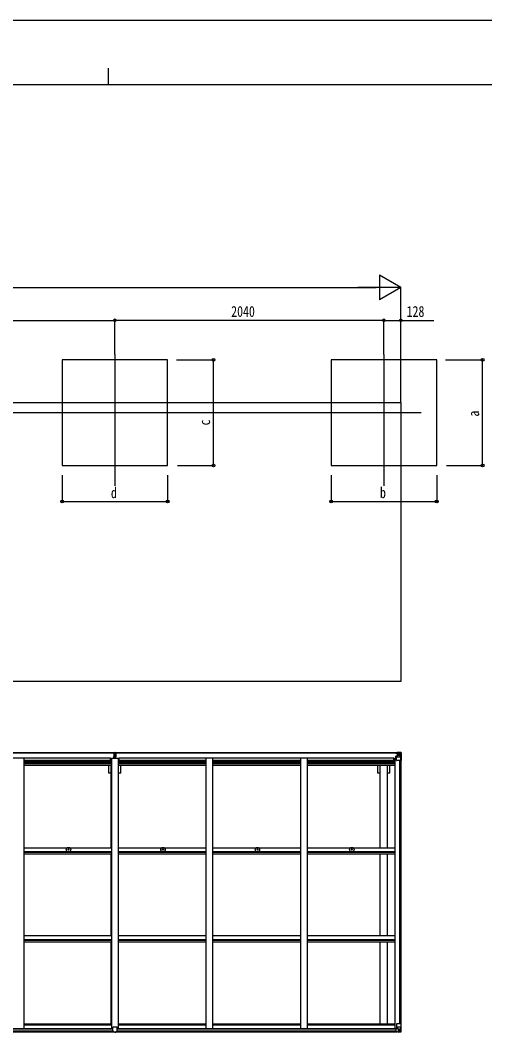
# Model space of a CAD drawing. Units: millimetres, scale not verified. Extents: x -10512 to 10512, y -7425 to 7425.
# Drawn here: x -677 to 2842, y -314 to 7425 of the extents above; entities that cross this region are included whole.
import ezdxf
from ezdxf.enums import TextEntityAlignment as Align

# ---------------------------------------------------------------- set-up
doc = ezdxf.new("R2010")
doc.units = ezdxf.units.MM
doc.header["$LTSCALE"] = 30
for name, color, linetype in [('0-3_YKK_12', 2, 'Continuous'), ('0-4_YKK_13', 4, 'Continuous'), ('0-5_YKK_A1', 4, 'Continuous'), ('0-6_YKK_D', 6, 'Continuous'), ('0-7_YKK_ZWAK', 7, 'Continuous')]:
    doc.layers.add(name, color=color, linetype=linetype)
doc.styles.add('ＭＳ ゴシック', font='')
doc.styles.get('ＭＳ ゴシック').set_extended_font_data('MS Gothic')

msp = doc.modelspace()

# ---------------------------------------------------------------- linework, layer by layer
at = {"layer": '0-3_YKK_12'}
for p, q in [((39.26, 4889.8), (39.26, 3894.63)), ((2079.26, 4889.8), (2079.26, 3894.63)), ((-2389.7, 4449.72), (2361.4, 4449.72))]:
    msp.add_line(p, q, dxfattribs=at)
at = {"layer": '0-4_YKK_13'}
for p, q in [((32.76, 1872.3), (37.6, 1872.59)), ((32.76, 1869.29), (32.76, 1872.3)), ((37.76, 1869.6), (32.76, 1869.29)), ((32.76, 1867.8), (32.76, 1869.29)), ((32.76, 1867.8), (32.76, 1866.6)), ((32.76, 1866.6), (32.76, 1866.35)), ((32.76, 1866.6), (33.76, 1866.58)), ((32.76, 1866.35), (32.76, 1856.27)), ((32.76, 1866.35), (33.76, 1866.33)), ((33.76, 1866.8), (37.76, 1866.8)), ((33.76, 1864.96), (33.76, 1866.8)), ((33.76, 1864.96), (37.76, 1864.89)), ((33.76, 1861.36), (33.76, 1864.96)), ((33.76, 1861.36), (37.76, 1861.3)), ((33.76, 1841.26), (33.76, 1861.36)), ((37.6, 1872.59), (39.26, 1872.69)), ((39.26, 1869.69), (37.76, 1869.6)), ((37.76, 1866.8), (37.76, 1869.6)), ((37.76, 1866.8), (37.76, 1850.97)), ((39.26, 1872.69), (39.26, 1869.69)), ((45.76, 1869.29), (39.26, 1869.69)), ((40.76, 1866.8), (44.76, 1866.8)), ((40.76, 1866.8), (40.76, 1850.97)), ((40.76, 1864.89), (44.76, 1864.89)), ((44.76, 1864.89), (44.76, 1866.8)), ((44.76, 1866.55), (45.76, 1866.56)), ((44.76, 1866.3), (45.76, 1866.31)), ((44.76, 1841.26), (44.76, 1861.3)), ((45.76, 1867.8), (45.76, 1869.29)), ((45.76, 1867.8), (45.76, 1866.56)), ((2169.26, 1867.23), (2169.26, 1868.15)), ((2170.26, 1867.23), (2169.26, 1867.23)), ((2169.26, 1867.23), (2169.26, 1865.66)), ((2169.26, 1865.55), (2169.26, 1865.66)), ((2170.26, 1868.15), (2170.26, 1867.23)), ((2175.26, 1867.23), (2170.26, 1867.23)), ((2175.46, 1870.73), (2173.77, 1870.3)), ((2175.26, 1865.62), (2175.26, 1867.23)), ((2175.26, 1865.62), (2185.26, 1865.53)), ((2175.46, 1870.73), (2175.76, 1870.73)), ((2175.76, 1870.73), (2175.76, 1870.3)), ((2177.26, 1867.49), (2185.26, 1867.49)), ((2177.26, 1867.46), (2185.26, 1867.46)), ((2180.76, 1872.93), (2187.26, 1872.53)), ((2180.76, 1872.04), (2180.76, 1872.93)), ((2187.26, 1871.64), (2180.76, 1872.04)), ((2180.76, 1871.53), (2180.76, 1872.04)), ((2180.76, 1871.53), (2180.76, 1871.12)), ((2180.76, 1871.12), (2185.76, 1871.03)), ((2180.76, 1871.12), (2180.76, 1870.3)), ((2181.76, 1845.43), (2181.76, 1865.39)), ((2185.65, 1865.16), (2181.76, 1865.16)), ((2181.76, 1861.53), (2185.76, 1861.53)), ((2185.26, 1867.49), (2185.26, 1865.53)), ((2185.26, 1866.46), (2185.76, 1866.46)), ((2185.26, 1865.37), (2185.26, 1865.53)), ((2185.26, 1865.53), (2185.26, 1865.53)), ((2185.76, 1866.82), (2187.26, 1866.82)), ((2185.76, 1863.29), (2187.26, 1863.29)), ((2187.26, 1846.43), (2187.26, 1872.53)), ((2187.26, 1872.41), (2199.26, 1871.63)), ((2188.26, 1863.29), (2187.26, 1863.29)), ((2199.26, 1863.29), (2187.26, 1863.29)), ((2201.59, 1863.23), (2199.26, 1863.29)), ((2199.35, 1871.63), (2207.27, 1871.15)), ((2201.59, 1849.76), (2201.59, 1863.23)), ((2202.45, 1866.74), (2205.18, 1870.41)), ((2206.41, 1870.18), (2206.42, 1870.11)), ((2206.42, 1809.53), (2206.42, 1870.11)), ((2208.32, 1871.24), (2208.32, 1871.24)), ((2208.32, 1871.2), (2208.32, 1871.23)), ((2209.26, 1870.24), (2209.26, 1870.2)), ((30.76, 1841.23), (37.76, 1841.3)), ((30.76, 1839.86), (37.76, 1839.79)), ((30.76, 1828.18), (30.76, 1839.36)), ((32.76, 1855.54), (32.76, 1856.27)), ((32.76, 1856.27), (33.76, 1856.25)), ((32.76, 1855.54), (33.76, 1855.54)), ((32.76, 1855.54), (32.76, 1841.25)), ((33.76, 1853.13), (37.76, 1853.09)), ((37.76, 1856.08), (40.76, 1856.08)), ((37.76, 1849.01), (37.76, 1850.97)), ((37.76, 1849.01), (40.76, 1849.01)), ((37.76, 1839.37), (37.76, 1849.01)), ((37.76, 1839.37), (40.76, 1839.37)), ((37.76, 1832.3), (37.76, 1839.37)), ((37.76, 1832.3), (40.76, 1832.3)), ((37.76, 1832.3), (37.76, 1828.18)), ((40.76, 1853.09), (44.76, 1853.09)), ((40.76, 1849.01), (40.76, 1850.97)), ((40.76, 1839.37), (40.76, 1849.01)), ((47.76, 1840.73), (40.76, 1840.8)), ((40.76, 1832.3), (40.76, 1839.37)), ((40.76, 1832.3), (40.76, 1828.18)), ((44.76, 1856.22), (45.76, 1856.23)), ((44.76, 1855.54), (45.76, 1855.54)), ((45.76, 1855.54), (45.76, 1856.23)), ((45.76, 1855.54), (45.76, 1841.25)), ((47.76, 1839.86), (47.76, 1840.73)), ((47.76, 1828.18), (47.76, 1839.36)), ((2170.76, 1844.4), (2171.76, 1844.41)), ((2170.76, 1828.18), (2170.76, 1844.4)), ((2171.76, 1842.67), (2170.76, 1842.68)), ((2170.76, 1832.53), (2175.26, 1832.53)), ((2175.81, 1844.44), (2171.76, 1844.41)), ((2175.26, 1810.53), (2175.26, 1843.63)), ((2199.26, 1836.2), (2175.26, 1836.2)), ((2186.43, 1846.17), (2176.09, 1844.52)), ((2176.09, 1843.89), (2186.43, 1845.54)), ((2176.09, 1844.52), (2176.09, 1843.89)), ((2206.42, 1809.53), (2176.26, 1809.53)), ((2181.76, 1853.33), (2185.76, 1853.33)), ((2185.76, 1849.73), (2187.26, 1849.73)), ((2186.43, 1845.54), (2186.43, 1846.17)), ((2199.26, 1849.73), (2187.26, 1849.73)), ((2193.78, 1856.09), (2193.78, 1855.13)), ((2199.26, 1849.73), (2201.59, 1849.76)), ((2199.26, 1849.73), (2199.26, 1849.73)), ((2205.87, 1836.41), (2199.26, 1836.2)), ((2205.87, 1836.41), (2201.73, 1848.5)), ((-314.16, 1135.22), (-313.06, 1135.23)), ((-314.16, 1134.22), (-313.06, 1134.2)), ((-313.06, 1135.23), (-312.54, 1135.34)), ((-313.06, 1134.2), (-312.54, 1134.1)), ((-312.44, 1135.85), (-312.54, 1135.34)), ((-312.44, 1133.58), (-312.54, 1134.1)), ((-312.42, 1136.96), (-312.44, 1135.85)), ((-312.42, 1132.47), (-312.44, 1133.58)), ((-311.42, 1136.96), (-311.4, 1135.85)), ((-311.42, 1132.47), (-311.4, 1133.58)), ((-311.4, 1135.85), (-311.3, 1135.34)), ((-311.4, 1133.58), (-311.3, 1134.1)), ((-310.78, 1135.23), (-311.3, 1135.34)), ((-310.78, 1134.2), (-311.3, 1134.1)), ((-309.67, 1135.22), (-310.78, 1135.23)), ((-309.67, 1134.22), (-310.78, 1134.2)), ((401.84, 1135.22), (402.94, 1135.23)), ((401.84, 1134.22), (402.94, 1134.2)), ((402.94, 1135.23), (403.46, 1135.34)), ((402.94, 1134.2), (403.46, 1134.1)), ((403.56, 1135.85), (403.46, 1135.34)), ((403.56, 1133.58), (403.46, 1134.1)), ((403.58, 1136.96), (403.56, 1135.85)), ((403.58, 1132.47), (403.56, 1133.58)), ((404.58, 1136.96), (404.6, 1135.85)), ((404.58, 1132.47), (404.6, 1133.58)), ((404.6, 1135.85), (404.7, 1135.34)), ((404.6, 1133.58), (404.7, 1134.1)), ((405.22, 1135.23), (404.7, 1135.34)), ((405.22, 1134.2), (404.7, 1134.1)), ((406.33, 1135.22), (405.22, 1135.23)), ((406.33, 1134.22), (405.22, 1134.2)), ((1117.84, 1135.22), (1118.94, 1135.23)), ((1117.84, 1134.22), (1118.94, 1134.2)), ((1118.94, 1135.23), (1119.46, 1135.34)), ((1118.94, 1134.2), (1119.46, 1134.1)), ((1119.56, 1135.85), (1119.46, 1135.34)), ((1119.56, 1133.58), (1119.46, 1134.1)), ((1119.58, 1136.96), (1119.56, 1135.85)), ((1119.58, 1132.47), (1119.56, 1133.58)), ((1120.58, 1136.96), (1120.6, 1135.85)), ((1120.58, 1132.47), (1120.6, 1133.58)), ((1120.6, 1135.85), (1120.7, 1135.34)), ((1120.6, 1133.58), (1120.7, 1134.1)), ((1121.22, 1135.23), (1120.7, 1135.34)), ((1121.22, 1134.2), (1120.7, 1134.1)), ((1122.33, 1135.22), (1121.22, 1135.23)), ((1122.33, 1134.22), (1121.22, 1134.2)), ((1833.84, 1135.22), (1834.94, 1135.23)), ((1833.84, 1134.22), (1834.94, 1134.2)), ((1834.94, 1135.23), (1835.46, 1135.34)), ((1834.94, 1134.2), (1835.46, 1134.1)), ((1835.56, 1135.85), (1835.46, 1135.34)), ((1835.56, 1133.58), (1835.46, 1134.1)), ((1835.58, 1136.96), (1835.56, 1135.85)), ((1835.58, 1132.47), (1835.56, 1133.58)), ((1836.58, 1136.96), (1836.6, 1135.85)), ((1836.58, 1132.47), (1836.6, 1133.58)), ((1836.6, 1135.85), (1836.7, 1135.34)), ((1836.6, 1133.58), (1836.7, 1134.1)), ((1837.22, 1135.23), (1836.7, 1135.34)), ((1837.22, 1134.2), (1836.7, 1134.1)), ((1838.33, 1135.22), (1837.22, 1135.23)), ((1838.33, 1134.22), (1837.22, 1134.2)), ((22.76, -244.38), (22.76, -212.06)), ((54.76, -211.06), (23.76, -211.06)), ((55.76, -244.38), (55.76, -212.06)), ((2170.76, -223.6), (2170.76, -243.76)), ((2180.76, -222.66), (2171.76, -222.69)), ((2175.26, -187.45), (2175.26, -220.55)), ((2199.26, -213.12), (2175.26, -213.12)), ((2176.09, -220.81), (2186.43, -222.46)), ((2176.09, -221.44), (2176.09, -220.81)), ((2183.74, -222.66), (2176.09, -221.44)), ((2209.26, -186.45), (2176.26, -186.45)), ((2187.26, -222.66), (2180.76, -222.66)), ((2186.43, -222.46), (2186.43, -222.66)), ((2187.26, -222.66), (2187.26, -249.45)), ((2187.26, -226.65), (2199.26, -226.65)), ((2194.74, -233.01), (2194.74, -232.05)), ((2205.87, -213.33), (2199.26, -213.12)), ((2199.26, -226.65), (2199.26, -226.65)), ((2199.26, -226.65), (2201.59, -226.68)), ((2201.59, -226.68), (2201.59, -240.15)), ((2205.87, -213.33), (2201.73, -225.42)), ((2206.42, -186.45), (2206.42, -247.03)), ((2209.26, -247.16), (2209.26, -186.45)), ((22.76, -244.38), (22.76, -244.42)), ((32.76, -245.15), (23.76, -245.09)), ((45.76, -245.15), (54.76, -245.09)), ((55.76, -244.38), (55.76, -244.42)), ((2171.76, -244.47), (2180.76, -244.53)), ((2180.76, -249.85), (2180.76, -243.9)), ((2199.26, -240.21), (2187.26, -240.21)), ((2187.26, -249.33), (2199.26, -248.55)), ((2201.59, -240.15), (2199.26, -240.21)), ((2199.35, -248.54), (2207.27, -248.07)), ((2202.45, -243.66), (2205.18, -247.33)), ((2206.41, -247.1), (2206.42, -247.03)), ((2208.32, -248.12), (2208.32, -248.16))]:
    msp.add_line(p, q, dxfattribs=at)
for points in [[(39.26, 1872.69), (45.76, 1872.3), (45.76, 1869.29)], [(40.76, 1861.3), (44.76, 1861.3), (44.76, 1864.89)], [(45.76, 1866.56), (45.76, 1866.31), (45.76, 1856.23)], [(2175.26, 1865.62), (2175.26, 1865.61), (2169.26, 1865.66)], [(2170.26, 1865.5), (2185.26, 1865.37), (2185.26, 1865.37)], [(2185.26, 1866.46), (2177.26, 1866.46), (2177.26, 1868.15)], [(2180.76, 1871.53), (2185.76, 1871.53), (2185.76, 1846.07)], [(2208.32, 1871.24), (2199.26, 1871.79), (2187.26, 1872.53)], [(2192.82, 1858.01), (2191.86, 1858.01), (2191.86, 1857.05), (2192.82, 1857.05)], [(2194.74, 1858.97), (2194.74, 1859.93), (2193.78, 1859.93), (2193.78, 1858.97)], [(2195.7, 1857.05), (2196.66, 1857.05), (2196.66, 1858.01), (2195.7, 1858.01)], [(2209.26, 1870.2), (2209.26, 1809.53), (2206.42, 1809.53)], [(37.76, 1840.8), (30.76, 1840.73), (30.76, 1841.23)], [(37.76, 1839.3), (30.76, 1839.36), (30.76, 1839.86), (30.76, 1840.73)], [(40.76, 1841.3), (47.76, 1841.23), (47.76, 1840.73)], [(40.76, 1839.79), (47.76, 1839.86), (47.76, 1839.36), (40.76, 1839.3)], [(2171.76, 1844.41), (2171.76, 1842.67), (2175.26, 1842.65)], [(2193.78, 1855.13), (2194.74, 1855.13), (2194.74, 1856.09)], [(2194.74, -232.05), (2193.78, -232.05), (2193.78, -233.01)], [(39.26, -250.57), (32.76, -250.18), (32.76, -245.15)], [(39.26, -250.57), (45.76, -250.18), (45.76, -245.15)], [(2170.76, -243.76), (2170.77, -243.87), (2180.76, -243.9)], [(2208.32, -248.16), (2199.26, -248.71), (2180.76, -249.85)], [(2192.82, -233.97), (2191.86, -233.97), (2191.86, -234.93), (2192.82, -234.93)], [(2193.78, -235.89), (2193.78, -236.85), (2194.74, -236.85), (2194.74, -235.89)], [(2195.7, -234.93), (2196.66, -234.93), (2196.66, -233.97), (2195.7, -233.97)]]:
    msp.add_lwpolyline(points, dxfattribs=at)
for centre, radius in [((2194.26, 1857.53), 5.3), ((-311.92, 1134.72), 17), ((-311.92, 1134.72), 4), ((404.08, 1134.72), 17), ((404.08, 1134.72), 4), ((1120.08, 1134.72), 17), ((1120.08, 1134.72), 4), ((1836.08, 1134.72), 17), ((1836.08, 1134.72), 4), ((2194.26, -234.45), 5.3)]:
    msp.add_circle(centre, radius, dxfattribs=at)
for centre, radius, start, end in [((33.76, 1867.8), 1, 180, 270), ((44.76, 1867.8), 1, 270, 0), ((2170.12, 1873.19), 7.69, 263.56574, 271.03001), ((2185.26, 1867.99), 0.5, 270.00309, 0.00198), ((2185.26, 1867.96), 0.5, 269.99891, 359.99891), ((2185.26, 1865.03), 0.5, 359.95536, 89.47105), ((2185.25, 1864.86), 0.513, 358.95293, 88.11972), ((2192.82, 1858.97), 0.96, 270, 0), ((2195.7, 1858.97), 0.96, 180, 270), ((2205.13, 1870.24), 1.28, 357.54105, 48.82169), ((2207.11, 1883.85), 12.7, 264.89689, 270.75534), ((2208.26, 1870.24), 0.999, 0.04917, 86.5576), ((2208.26, 1870.24), 1, 359.99921, 86.49983), ((2208.26, 1870.2), 0.999, 0.04917, 86.5576), ((2176.2, 1843.59), 0.937, 96.73234, 177.67791), ((2176.2, 1842.96), 0.937, 96.73234, 177.67791), ((2176.26, 1810.53), 1, 180, 270), ((2186.32, 1847.1), 0.937, 276.73234, 357.67791), ((2186.32, 1846.47), 0.937, 276.73234, 357.67791), ((2192.82, 1856.09), 0.96, 0, 90), ((2195.7, 1856.09), 0.96, 90, 180), ((-311.92, 1134.72), 2.3, 167.44414, 192.55586), ((-311.92, 1134.72), 2.3, 77.44414, 102.55586), ((-311.92, 1134.72), 2.3, 257.44414, 282.55586), ((-311.92, 1134.72), 2.3, 347.44414, 12.55586), ((404.08, 1134.72), 2.3, 167.44414, 192.55586), ((404.08, 1134.72), 2.3, 77.44414, 102.55586), ((404.08, 1134.72), 2.3, 257.44414, 282.55586), ((404.08, 1134.72), 2.3, 347.44414, 12.55586), ((1120.08, 1134.72), 2.3, 167.44414, 192.55586), ((1120.08, 1134.72), 2.3, 77.44414, 102.55586), ((1120.08, 1134.72), 2.3, 257.44414, 282.55586), ((1120.08, 1134.72), 2.3, 347.44414, 12.55586), ((1836.08, 1134.72), 2.3, 167.44414, 192.55586), ((1836.08, 1134.72), 2.3, 77.44414, 102.55586), ((1836.08, 1134.72), 2.3, 257.44414, 282.55586), ((1836.08, 1134.72), 2.3, 347.44414, 12.55586), ((23.76, -212.06), 1, 90, 180), ((54.76, -212.06), 1, 0, 90), ((2176.26, -187.45), 1, 90, 180), ((2176.2, -219.87), 0.937, 182.32209, 263.26766), ((2176.2, -220.51), 0.937, 182.32209, 263.26766), ((2186.32, -223.39), 0.937, 50.93398, 83.26766), ((2192.82, -233.01), 0.96, 270, 0), ((2192.82, -235.89), 0.96, 0, 90), ((2195.7, -233.01), 0.96, 180, 270), ((2195.7, -235.89), 0.96, 90, 180), ((2205.13, -247.16), 1.28, 311.17831, 2.45895), ((2207.11, -260.77), 12.7, 89.24466, 95.10311), ((2208.26, -247.12), 0.999, 273.4424, 359.95083), ((2208.26, -247.16), 0.999, 273.4424, 359.95083), ((2208.26, -247.16), 1, 273.50017, 0.00079)]:
    msp.add_arc(centre, radius, start, end, dxfattribs=at)
for centre, major_axis, ratio, start_param, end_param in [((-134.11, 1859.08), (171.87, 10.52), 0.017422, 6.2821194, 6.2831848), ((2281.01, 1863.29), (-81.75, 0), 0.061163, 6.2824128, 6.2831853), ((2204.46, 1863.15), (-0.03, 5), 0.573921, 0.7672717, 1.551125), ((2206.13, 1868.22), (0.02, 3), 0.466854, 0.125683, 0.7596956), ((2206.32, 1871.32), (-2, 0.12), 0.060933, 2.0712557, 3.1453404), ((2007.32, 1883.55), (-201, 12.36), 0.060933, 3.1453404, 3.145839), ((2203, 1849.78), (0, 3), 0.468246, 1.5772882, 2.0127935), ((2205.15, 1838.76), (-0.85, 2.32), 0.403757, 3.0087805, 3.9744392), ((2171.76, -223.6), (-1, -0.021), 0.906239, 4.6936843, 6.2644806), ((2203, -226.7), (0, -3), 0.468246, 4.2703918, 4.7058971), ((2205.15, -215.68), (-0.85, -2.32), 0.403757, 2.3087461, 3.2744049), ((23.76, -244.38), (1, -0.012), 0.707053, 3.2044821, 4.7211143), ((54.76, -244.38), (-1, -0.012), 0.707053, 1.562071, 3.0787032), ((2171.76, -243.77), (-1, 0.012), 0.707053, 0.1587743, 1.5795216), ((2281.01, -240.21), (-81.75, 0), 0.061163, 0, 0.0007725), ((2204.46, -240.07), (-0.03, -5), 0.573921, 4.7320603, 5.5159136), ((2206.13, -245.14), (0.02, -3), 0.466854, 5.5234897, 6.1575023), ((2206.32, -248.24), (-2, -0.12), 0.060933, 3.1378449, 4.2119296), ((2007.32, -260.47), (-201, -12.36), 0.060933, 3.1373463, 3.1378449)]:
    msp.add_ellipse(centre, major_axis=major_axis, ratio=ratio, start_param=start_param, end_param=end_param, dxfattribs=at)
at = {"layer": '0-5_YKK_A1'}
for p, q in [((-4276.74, 4527.52), (2207.26, 4527.52)), ((2207.26, 4527.52), (2207.26, 2409.14)), ((2207.26, 2409.14), (-4276.74, 2409.14)), ((-2107.24, 1870.3), (32.76, 1870.3)), ((-2107.24, 1868.15), (32.76, 1868.15)), ((45.76, 1870.3), (2185.76, 1870.3)), ((45.76, 1868.15), (2185.76, 1868.15)), ((-2076.24, 1830.01), (6.76, 1830.01)), ((-651.74, 1830), (-651.74, -222.47)), ((-651.74, 1814.5), (14.26, 1814.5)), ((-651.74, 1806.1), (14.26, 1806.1)), ((-651.74, 1797.91), (14.26, 1797.91)), ((-651.74, 1793.98), (14.26, 1793.98)), ((-651.74, 1788.9), (14.26, 1788.9)), ((6.76, 1814.5), (6.76, 1830.01)), ((14.26, 1828.18), (14.26, -222.47)), ((14.26, 1828.18), (64.26, 1828.18)), ((64.26, 1828.18), (64.26, -222.47)), ((64.26, 1814.5), (730.26, 1814.5)), ((64.26, 1806.1), (730.26, 1806.1)), ((64.26, 1797.91), (730.26, 1797.91)), ((64.26, 1793.98), (730.26, 1793.98)), ((64.26, 1788.9), (730.26, 1788.9)), ((71.76, 1814.5), (71.76, 1830.01)), ((71.76, 1830.01), (2154.76, 1830.01)), ((730.26, 1830), (730.26, -222.47)), ((780.26, 1830), (780.26, -222.47)), ((780.26, 1814.5), (1446.26, 1814.5)), ((780.26, 1806.1), (1446.26, 1806.1)), ((780.26, 1797.91), (1446.26, 1797.91)), ((780.26, 1793.98), (1446.26, 1793.98)), ((780.26, 1788.9), (1446.26, 1788.9)), ((1446.26, 1830), (1446.26, -222.47)), ((1496.26, 1830), (1496.26, -222.47)), ((1496.26, 1814.5), (2162.26, 1814.5)), ((1496.26, 1806.1), (2162.26, 1806.1)), ((1496.26, 1797.91), (2162.26, 1797.91)), ((1496.26, 1793.98), (2162.26, 1793.98)), ((1496.26, 1788.9), (2162.26, 1788.9)), ((2154.76, 1814.5), (2154.76, 1830.01)), ((2162.26, 1828.18), (2162.26, -222.47)), ((2162.26, 1828.18), (2175.26, 1828.18)), ((2197.56, 1809.53), (2197.56, -186.45)), ((2207.26, 1809.53), (2207.26, -186.45)), ((-651.74, 1775.89), (14.26, 1775.89)), ((-5.94, 1714.3), (-5.94, 1775.89)), ((11.76, 1714.3), (-5.94, 1714.3)), ((11.76, 1149.24), (11.76, 1775.89)), ((64.26, 1775.89), (730.26, 1775.89)), ((66.76, 1149.24), (66.76, 1775.89)), ((84.46, 1714.3), (66.76, 1714.3)), ((84.46, 1714.3), (84.46, 1775.89)), ((780.26, 1775.89), (1446.26, 1775.89)), ((1496.26, 1775.89), (2162.26, 1775.89)), ((2034.06, 1714.3), (2034.06, 1775.89)), ((2051.76, 1714.3), (2034.06, 1714.3)), ((2051.76, 1149.24), (2051.76, 1775.89)), ((2106.76, 1149.24), (2106.76, 1775.89)), ((2124.46, 1714.3), (2106.76, 1714.3)), ((2124.46, 1714.3), (2124.46, 1775.89)), ((-651.71, 1149.24), (14.26, 1149.24)), ((-651.71, 1119.5), (14.26, 1119.5)), ((-651.71, 1114.95), (14.26, 1114.95)), ((-651.71, 1101.94), (14.26, 1101.94)), ((11.76, 482.24), (11.76, 1101.94)), ((64.29, 1149.24), (730.26, 1149.24)), ((64.29, 1119.5), (730.26, 1119.5)), ((64.29, 1114.95), (730.26, 1114.95)), ((64.29, 1101.94), (730.26, 1101.94)), ((66.76, 482.24), (66.76, 1101.94)), ((780.29, 1149.24), (1446.26, 1149.24)), ((780.29, 1119.5), (1446.26, 1119.5)), ((780.29, 1114.95), (1446.26, 1114.95)), ((780.29, 1101.94), (1446.26, 1101.94)), ((1496.29, 1149.24), (2162.26, 1149.24)), ((1496.29, 1119.5), (2162.26, 1119.5)), ((1496.29, 1114.95), (2162.26, 1114.95)), ((1496.29, 1101.94), (2162.26, 1101.94)), ((2051.76, 482.24), (2051.76, 1101.94)), ((2106.76, 482.24), (2106.76, 1101.94)), ((-651.71, 482.24), (14.26, 482.24)), ((64.29, 482.24), (730.26, 482.24)), ((780.29, 482.24), (1446.26, 482.24)), ((1496.29, 482.24), (2162.26, 482.24)), ((-651.71, 452.51), (14.26, 452.51)), ((-651.71, 447.96), (14.26, 447.96)), ((-651.71, 434.95), (14.26, 434.95)), ((11.76, -186.3), (11.76, 434.95)), ((64.29, 452.51), (730.26, 452.51)), ((64.29, 447.96), (730.26, 447.96)), ((64.29, 434.95), (730.26, 434.95)), ((66.76, -186.3), (66.76, 434.95)), ((780.29, 452.51), (1446.26, 452.51)), ((780.29, 447.96), (1446.26, 447.96)), ((780.29, 434.95), (1446.26, 434.95)), ((1496.29, 452.51), (2162.26, 452.51)), ((1496.29, 447.96), (2162.26, 447.96)), ((1496.29, 434.95), (2162.26, 434.95)), ((2051.76, -186.3), (2051.76, 434.95)), ((2106.76, -186.3), (2106.76, 434.95)), ((-2092.24, -222.47), (22.76, -222.47)), ((-2092.24, -224.73), (22.76, -224.73)), ((-651.74, -186.3), (14.26, -186.3)), ((-651.74, -194.64), (14.26, -194.64)), ((55.76, -222.47), (2182.52, -222.47)), ((55.76, -224.73), (2170.76, -224.73)), ((64.26, -186.3), (730.26, -186.3)), ((64.26, -194.64), (730.26, -194.64)), ((780.26, -186.3), (1446.26, -186.3)), ((780.26, -194.64), (1446.26, -194.64)), ((1496.26, -186.3), (2162.26, -186.3)), ((1496.26, -194.64), (2162.26, -194.64)), ((-2102.24, -248.25), (32.76, -248.25)), ((-2092.24, -240.35), (22.76, -240.35)), ((45.76, -248.25), (2180.76, -248.25)), ((55.76, -240.35), (2170.76, -240.35))]:
    msp.add_line(p, q, dxfattribs=at)
for points in [[(-360.74, 4049.72), (439.26, 4049.72), (439.26, 4849.72), (-360.74, 4849.72)], [(1679.26, 4049.72), (2479.26, 4049.72), (2479.26, 4849.72), (1679.26, 4849.72)]]:
    msp.add_lwpolyline(points, close=True, dxfattribs=at)
at = {"layer": '0-6_YKK_D'}
for p, q in [((2207.26, 5399.72), (2044.88, 5493.47)), ((2044.88, 5493.47), (2044.88, 5305.97)), ((-4089.24, 5399.72), (2019.76, 5399.72)), ((2207.26, 5399.72), (1882.5, 5399.72)), ((2207.26, 5399.72), (2044.88, 5305.97)), ((2207.26, 4528.52), (2207.26, 5400.72)), ((-2108.74, 5149.72), (39.26, 5149.72)), ((39.26, 4890.8), (39.26, 5150.72)), ((39.26, 4889.8), (39.26, 5150.72)), ((2079.26, 5149.72), (39.26, 5149.72)), ((2079.26, 4890.8), (2079.26, 5150.72)), ((2079.26, 4890.8), (2079.26, 5150.72)), ((2207.26, 4577.52), (2207.26, 5150.72)), ((506.41, 4849.72), (788.37, 4849.72)), ((787.37, 4049.72), (787.37, 4849.72)), ((2546.42, 4849.72), (2828.37, 4849.72)), ((2827.37, 4049.72), (2827.37, 4849.72)), ((514.26, 4049.72), (788.37, 4049.72)), ((2554.26, 4049.72), (2828.37, 4049.72)), ((-360.74, 3975.52), (-360.74, 3773.72)), ((439.26, 3975.7), (439.26, 3773.72)), ((1679.26, 3975.52), (1679.26, 3773.72)), ((2479.26, 3975.7), (2479.26, 3773.72)), ((-360.74, 3774.72), (439.26, 3774.72)), ((1679.26, 3774.72), (2479.26, 3774.72))]:
    msp.add_line(p, q, dxfattribs=at)
msp.add_lwpolyline([(2079.26, 5149.72), (2207.26, 5149.72), (2457.09, 5149.72)], dxfattribs=at)
for centre in [(39.26, 5149.72), (39.26, 5149.72), (2079.26, 5149.72), (2079.26, 5149.72), (2207.26, 5149.72), (787.37, 4849.72), (2827.37, 4849.72), (787.37, 4049.72), (2827.37, 4049.72), (-360.74, 3774.72), (439.26, 3774.72), (1679.26, 3774.72), (2479.26, 3774.72)]:
    msp.add_circle(centre, 10.62, dxfattribs=at)
at = {"layer": '0-7_YKK_ZWAK'}
for p, q in [((-12.45, 7062.5), (-12.45, 6937.5)), ((9737.55, 6937.5), (-9762.45, 6937.5))]:
    msp.add_line(p, q, dxfattribs=at)
msp.add_lwpolyline([(-10512.5, -7425), (10512.5, -7425), (10512.5, 7425), (-10512.5, 7425)], close=True, dxfattribs=at)

# ---------------------------------------------------------------- texts
at = {"layer": '0-6_YKK_D', "style": 'ＭＳ ゴシック', "width": 0.8}
for s, p in [('2040', (921.26, 5151.38)), ('128', (2251.43, 5151.38)), ('d', (9.26, 3776.05)), ('b', (2049.26, 3776.05))]:
    msp.add_text(s, height=82.48, dxfattribs=at).set_placement(p, align=Align.BOTTOM_LEFT)
for s, p in [('a', (2825.7, 4419.72)), ('c', (785.7, 4352.75))]:
    msp.add_text(s, height=82.48, rotation=90, dxfattribs=at).set_placement(p, align=Align.BOTTOM_LEFT)

doc.saveas('drawing.dxf')
